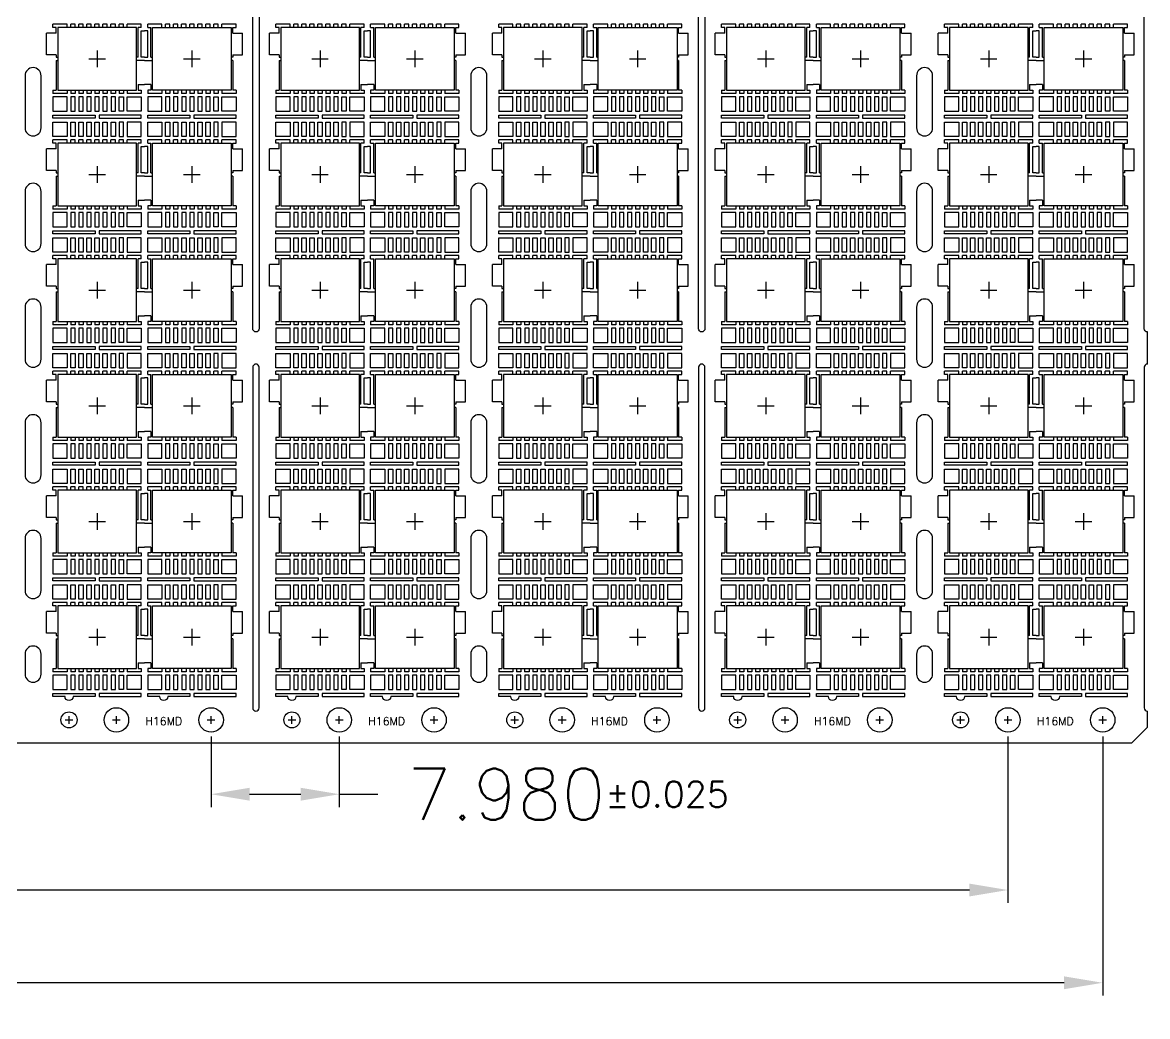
# Model space of a CAD drawing. Extents: x -204 to -64, y -54 to 30.
# Drawn here: x -81.94 to -64.43, y 0.87 to 16.34 of the extents above; entities that cross this region are included whole.
import ezdxf
from ezdxf.lldxf.tags import DXFTag

# ---------------------------------------------------------------- set-up
doc = ezdxf.new("R2010")
doc.units = 0
doc.header["$LTSCALE"] = 8
doc.header["$MEASUREMENT"] = 0
doc.linetypes.add('PHANTOM', pattern=[63.5, 31.75, -6.35, 6.35, -6.35, 6.35, -6.35])
for name, color, linetype in [('CEN', 2, 'CENTER'), ('DIM', 7, 'Continuous'), ('PKG-OUT', 1, 'PHANTOM')]:
    doc.layers.add(name, color=color, linetype=linetype)
doc.styles.get("Standard").update_dxf_attribs({"font": 'SIMPLEX.shx', "height": 0.8})
tags = doc.linetypes.add('CENTER', pattern=[2, 1.25, -0.25, 0.25, -0.25]).pattern_tags.tags
tags[10:11] = [DXFTag(74, 4), DXFTag(75, 0), DXFTag(340, '0'), DXFTag(46, 1.0), DXFTag(50, 0.0), DXFTag(44, 0.0), DXFTag(45, 0.0)]
tags[8:9] = [DXFTag(74, 4), DXFTag(75, 0), DXFTag(340, '0'), DXFTag(46, 1.0), DXFTag(50, 0.0), DXFTag(44, 0.0), DXFTag(45, 0.0)]
tags[6:7] = [DXFTag(74, 4), DXFTag(75, 0), DXFTag(340, '0'), DXFTag(46, 1.0), DXFTag(50, 0.0), DXFTag(44, 0.0), DXFTag(45, 0.0)]
tags[4:5] = [DXFTag(74, 4), DXFTag(75, 0), DXFTag(340, '0'), DXFTag(46, 1.0), DXFTag(50, 0.0), DXFTag(44, 0.0), DXFTag(45, 0.0)]
doc.dimstyles.new('STRIP', dxfattribs={"dimtxt": 0.8, "dimasz": 0.6, "dimexe": 0.2, "dimexo": 0.2, "dimgap": 0.2, "dimtad": 0, "dimdec": 3, "dimlfac": 4, "dimzin": 0, "dimdsep": 46, "dimtxsty": 'Standard', "dimcen": 0.2, "dimclrd": 2, "dimclre": 2, "dimadec": 0, "dimazin": 0, "dimtfac": 1, "dimtdec": 3, "dimtofl": 0, "dimtmove": 0, "dimatfit": 3, "dimfxl": 1, "dimtolj": 1, "dimtzin": 0, "dimarcsym": 0})

# ---------------------------------------------------------------- blocks, each defined once
blk = doc.blocks.new('LEAD')
for points in [[(42.925, 75.154), (42.04, 75.154), (42.04, 76.034), (42.925, 76.034)], [(43.425, 75.154), (43.155, 75.154), (43.155, 76.034), (43.425, 76.034)], [(43.925, 75.154), (43.655, 75.154), (43.655, 76.034), (43.925, 76.034)], [(44.425, 75.154), (44.155, 75.154), (44.155, 76.034), (44.425, 76.034)], [(44.925, 75.154), (44.655, 75.154), (44.655, 76.034), (44.925, 76.034)], [(45.425, 75.154), (45.155, 75.154), (45.155, 76.034), (45.425, 76.034)], [(45.925, 75.154), (45.655, 75.154), (45.655, 76.034), (45.925, 76.034)], [(46.155, 75.154), (46.425, 75.154), (46.425, 76.034), (46.155, 76.034)], [(46.655, 75.154), (47.54, 75.154), (47.54, 76.034), (46.655, 76.034)]]:
    blk.add_lwpolyline(points, close=True)
blk = doc.blocks.new('MARK')
at = {"layer": 'DIM', "color": 1}
blk.add_text('H16MD', height=0.1562, dxfattribs=at).set_placement((-144.723, 9.194))
blk = doc.blocks.new('*D102')
at = {"layer": 'DEFPOINTS', "color": 0, "transparency": 16777216}
for p in [(83.074, -262.001), (142.064, -262.001), (142.064, -264.588)]:
    blk.add_point(p, dxfattribs=at)
at = {"layer": 'DIM', "color": 2, "lineweight": -2, "transparency": 16777216}
for p, q in [((83.074, -262.201), (83.074, -264.788)), ((142.064, -262.201), (142.064, -264.788)), ((83.674, -264.588), (108.584, -264.588)), ((141.464, -264.588), (116.555, -264.588))]:
    blk.add_line(p, q, dxfattribs=at)
at = {"layer": 'DIM', "color": 2, "transparency": 16777216}
for points in [[(83.674, -264.488), (83.674, -264.688), (83.074, -264.588)], [(141.464, -264.488), (141.464, -264.688), (142.064, -264.588)]]:
    blk.add_solid(points, dxfattribs=at)
at = {"layer": 'DIM', "color": 0, "transparency": 16777216, "insert": (112.569, -264.588), "char_height": 0.8, "attachment_point": 5}
blk.add_mtext('\\A1;235.960{\\H0.625x;%%P0.050}', dxfattribs=at)
blk = doc.blocks.new('*D103')
at = {"layer": 'DEFPOINTS', "color": 0, "transparency": 16777216}
for p in [(84.549, -262.001), (143.539, -262.001), (143.539, -266.031)]:
    blk.add_point(p, dxfattribs=at)
at = {"layer": 'DIM', "color": 2, "lineweight": -2, "transparency": 16777216}
for p, q in [((84.549, -262.201), (84.549, -266.231)), ((143.539, -262.201), (143.539, -266.231)), ((85.149, -266.031), (110.059, -266.031)), ((142.939, -266.031), (118.03, -266.031))]:
    blk.add_line(p, q, dxfattribs=at)
at = {"layer": 'DIM', "color": 2, "transparency": 16777216}
for points in [[(85.149, -265.931), (85.149, -266.131), (84.549, -266.031)], [(142.939, -265.931), (142.939, -266.131), (143.539, -266.031)]]:
    blk.add_solid(points, dxfattribs=at)
at = {"layer": 'DIM', "color": 0, "transparency": 16777216, "insert": (114.044, -266.031), "char_height": 0.8, "attachment_point": 5}
blk.add_mtext('\\A1;235.960{\\H0.625x;%%P0.050}', dxfattribs=at)
blk = doc.blocks.new('*D101')
at = {"layer": 'DEFPOINTS', "color": 0, "transparency": 16777216}
for p in [(129.659, -262.001), (131.654, -262.001), (131.654, -263.097)]:
    blk.add_point(p, dxfattribs=at)
at = {"layer": 'DIM', "color": 2, "lineweight": -2, "transparency": 16777216}
for p, q in [((129.659, -262.201), (129.659, -263.297)), ((131.654, -262.201), (131.654, -263.297)), ((130.259, -263.097), (131.054, -263.097)), ((131.654, -263.097), (132.254, -263.097))]:
    blk.add_line(p, q, dxfattribs=at)
at = {"layer": 'DIM', "color": 2, "transparency": 16777216}
for points in [[(130.259, -262.997), (130.259, -263.197), (129.659, -263.097)], [(131.054, -262.997), (131.054, -263.197), (131.654, -263.097)]]:
    blk.add_solid(points, dxfattribs=at)
at = {"layer": 'DIM', "color": 0, "transparency": 16777216, "insert": (135.216, -263.097), "char_height": 0.8, "attachment_point": 5}
blk.add_mtext('\\A1;7.980{\\H0.4;±0.025}', dxfattribs=at)
blk = doc.blocks.new('HSSOP16')
for p, q in [((56.985, 26.854), (56.764, 26.854)), ((56.764, 26.804), (56.764, 26.854)), ((56.814, 26.804), (56.764, 26.804)), ((56.814, 26.717), (56.814, 26.804)), ((56.985, 26.804), (56.985, 26.854)), ((57.042, 26.804), (57.042, 26.854)), ((57.11, 26.854), (57.042, 26.854)), ((57.11, 26.804), (57.11, 26.854)), ((57.167, 26.804), (57.167, 26.854)), ((57.235, 26.854), (57.167, 26.854)), ((57.235, 26.804), (57.235, 26.854)), ((57.292, 26.804), (57.292, 26.854)), ((57.36, 26.854), (57.292, 26.854)), ((57.36, 26.804), (57.36, 26.854)), ((57.417, 26.804), (57.417, 26.854)), ((57.485, 26.854), (57.417, 26.854)), ((57.485, 26.804), (57.485, 26.854)), ((57.542, 26.804), (57.542, 26.854)), ((57.61, 26.854), (57.542, 26.854)), ((57.61, 26.804), (57.61, 26.854)), ((57.667, 26.804), (57.667, 26.854)), ((57.735, 26.854), (57.667, 26.854)), ((57.735, 26.804), (57.735, 26.854)), ((57.792, 26.804), (57.792, 26.854)), ((57.86, 26.854), (57.792, 26.854)), ((57.86, 26.804), (57.86, 26.854)), ((58.139, 26.854), (57.917, 26.854)), ((57.917, 26.804), (57.917, 26.854)), ((58.089, 26.342), (58.089, 26.804)), ((58.139, 26.804), (58.089, 26.804)), ((58.139, 26.804), (58.139, 26.854)), ((58.46, 26.854), (58.239, 26.854)), ((58.239, 26.804), (58.239, 26.854)), ((58.239, 26.804), (58.289, 26.804)), ((58.289, 26.342), (58.289, 26.804)), ((58.46, 26.804), (58.46, 26.854)), ((58.517, 26.804), (58.517, 26.854)), ((58.585, 26.854), (58.517, 26.854)), ((58.585, 26.804), (58.585, 26.854)), ((58.642, 26.804), (58.642, 26.854)), ((58.71, 26.854), (58.642, 26.854)), ((58.71, 26.804), (58.71, 26.854)), ((58.767, 26.804), (58.767, 26.854)), ((58.835, 26.854), (58.767, 26.854)), ((58.835, 26.804), (58.835, 26.854)), ((58.892, 26.804), (58.892, 26.854)), ((58.96, 26.854), (58.892, 26.854)), ((58.96, 26.804), (58.96, 26.854)), ((59.017, 26.804), (59.017, 26.854)), ((59.085, 26.854), (59.017, 26.854)), ((59.085, 26.804), (59.085, 26.854)), ((59.142, 26.804), (59.142, 26.854)), ((59.21, 26.854), (59.142, 26.854)), ((59.21, 26.804), (59.21, 26.854)), ((59.267, 26.804), (59.267, 26.854)), ((59.335, 26.854), (59.267, 26.854)), ((59.335, 26.804), (59.335, 26.854)), ((59.614, 26.854), (59.392, 26.854)), ((59.392, 26.804), (59.392, 26.854)), ((59.564, 26.717), (59.564, 26.804)), ((59.564, 26.804), (59.614, 26.804)), ((59.614, 26.804), (59.614, 26.854)), ((56.814, 26.717), (56.664, 26.717)), ((56.664, 26.379), (56.664, 26.717)), ((59.564, 26.717), (59.714, 26.717)), ((59.714, 26.379), (59.714, 26.717)), ((56.814, 26.379), (56.664, 26.379)), ((56.814, 26.379), (56.814, 26.342)), ((56.814, 26.342), (56.839, 26.342)), ((56.814, 26.292), (56.839, 26.292)), ((56.814, 26.292), (56.814, 25.829)), ((58.089, 26.342), (58.064, 26.342)), ((58.189, 26.292), (58.064, 26.292)), ((58.189, 26.292), (58.314, 26.292)), ((58.289, 26.342), (58.314, 26.342)), ((59.564, 26.342), (59.539, 26.342)), ((59.564, 26.292), (59.539, 26.292)), ((59.564, 26.379), (59.714, 26.379)), ((59.564, 26.379), (59.564, 26.342)), ((59.564, 26.292), (59.564, 25.829)), ((56.764, 25.829), (56.764, 25.779)), ((56.764, 25.829), (56.814, 25.829)), ((56.985, 25.779), (56.764, 25.779)), ((56.985, 25.829), (56.985, 25.779)), ((57.042, 25.829), (57.042, 25.779)), ((57.11, 25.779), (57.042, 25.779)), ((57.11, 25.829), (57.11, 25.779)), ((57.167, 25.829), (57.167, 25.779)), ((57.235, 25.779), (57.167, 25.779)), ((57.235, 25.829), (57.235, 25.779)), ((57.292, 25.829), (57.292, 25.779)), ((57.36, 25.779), (57.292, 25.779)), ((57.36, 25.829), (57.36, 25.779)), ((57.417, 25.829), (57.417, 25.779)), ((57.485, 25.779), (57.417, 25.779)), ((57.485, 25.829), (57.485, 25.779)), ((57.542, 25.829), (57.542, 25.779)), ((57.61, 25.779), (57.542, 25.779)), ((57.61, 25.829), (57.61, 25.779)), ((57.667, 25.829), (57.667, 25.779)), ((57.735, 25.779), (57.667, 25.779)), ((57.735, 25.829), (57.735, 25.779)), ((57.792, 25.829), (57.792, 25.779)), ((57.86, 25.779), (57.792, 25.779)), ((57.86, 25.829), (57.86, 25.779)), ((57.917, 25.829), (57.917, 25.779)), ((58.139, 25.779), (57.917, 25.779)), ((58.089, 25.917), (58.189, 25.917)), ((58.089, 25.917), (58.089, 25.829)), ((58.089, 25.829), (58.139, 25.829)), ((58.139, 25.829), (58.139, 25.779)), ((58.289, 25.917), (58.189, 25.917)), ((58.289, 25.829), (58.239, 25.829)), ((58.239, 25.829), (58.239, 25.779)), ((58.46, 25.779), (58.239, 25.779)), ((58.289, 25.917), (58.289, 25.829)), ((58.46, 25.829), (58.46, 25.779)), ((58.517, 25.829), (58.517, 25.779)), ((58.585, 25.779), (58.517, 25.779)), ((58.585, 25.829), (58.585, 25.779)), ((58.642, 25.829), (58.642, 25.779)), ((58.71, 25.779), (58.642, 25.779)), ((58.71, 25.829), (58.71, 25.779)), ((58.767, 25.829), (58.767, 25.779)), ((58.835, 25.779), (58.767, 25.779)), ((58.835, 25.829), (58.835, 25.779)), ((58.892, 25.829), (58.892, 25.779)), ((58.96, 25.779), (58.892, 25.779)), ((58.96, 25.829), (58.96, 25.779)), ((59.017, 25.829), (59.017, 25.779)), ((59.085, 25.779), (59.017, 25.779)), ((59.085, 25.829), (59.085, 25.779)), ((59.142, 25.829), (59.142, 25.779)), ((59.21, 25.779), (59.142, 25.779)), ((59.21, 25.829), (59.21, 25.779)), ((59.267, 25.829), (59.267, 25.779)), ((59.335, 25.779), (59.267, 25.779)), ((59.335, 25.829), (59.335, 25.779)), ((59.392, 25.829), (59.392, 25.779)), ((59.614, 25.779), (59.392, 25.779)), ((59.614, 25.829), (59.564, 25.829)), ((59.614, 25.829), (59.614, 25.779))]:
    blk.add_line(p, q)
for points in [[(58.189, 26.342), (58.139, 26.342), (58.139, 26.754), (58.189, 26.754)], [(58.189, 26.342), (58.239, 26.342), (58.239, 26.754), (58.189, 26.754)]]:
    blk.add_lwpolyline(points)
at = {"layer": 'CEN', "ltscale": 0.01}
for p, q in [((57.322, 26.317), (57.58, 26.317)), ((57.451, 26.446), (57.451, 26.188)), ((58.797, 26.317), (59.055, 26.317)), ((58.926, 26.446), (58.926, 26.188))]:
    blk.add_line(p, q, dxfattribs=at)
at = {"layer": 'PKG-OUT', "color": 1}
for points in [[(58.064, 26.804), (56.839, 26.804), (56.839, 25.829), (58.064, 25.829)], [(58.314, 26.804), (59.539, 26.804), (59.539, 25.829), (58.314, 25.829)]]:
    blk.add_lwpolyline(points, close=True, dxfattribs=at)

msp = doc.modelspace()

# ---------------------------------------------------------------- linework, layer by layer
for p, q in [((-64.42724, 11.02459), (-64.42724, 11.52459)), ((-64.42724, 5.37459), (-64.42724, 5.62459)), ((-64.67724, 5.12459), (-64.42724, 5.37459)), ((-64.67724, 5.12459), (-126.63724, 5.12459))]:
    msp.add_line(p, q)
for points in [[(-78.35724, 11.57459), (-78.35724, 18.17459, -1), (-78.25724, 18.17459), (-78.25724, 11.57459, -1)], [(-71.41724, 11.57459), (-71.41724, 18.17459, -1), (-71.31724, 18.17459), (-71.31724, 11.57459, -1)], [(-81.65224, 14.69959), (-81.65224, 15.51209, 1), (-81.90224, 15.51209), (-81.90224, 14.69959, 1)], [(-74.71224, 14.69959), (-74.71224, 15.51209, 1), (-74.96224, 15.51209), (-74.96224, 14.69959, 1)], [(-67.77224, 14.69959), (-67.77224, 15.51209, 1), (-68.02224, 15.51209), (-68.02224, 14.69959, 1)], [(-81.65224, 12.89959), (-81.65224, 13.71209, 1), (-81.90224, 13.71209), (-81.90224, 12.89959, 1)], [(-74.71224, 12.89959), (-74.71224, 13.71209, 1), (-74.96224, 13.71209), (-74.96224, 12.89959, 1)], [(-67.77224, 12.89959), (-67.77224, 13.71209, 1), (-68.02224, 13.71209), (-68.02224, 12.89959, 1)], [(-81.65224, 11.09959), (-81.65224, 11.91209, 1), (-81.90224, 11.91209), (-81.90224, 11.09959, 1)], [(-74.71224, 11.09959), (-74.71224, 11.91209, 1), (-74.96224, 11.91209), (-74.96224, 11.09959, 1)], [(-67.77224, 11.09959), (-67.77224, 11.91209, 1), (-68.02224, 11.91209), (-68.02224, 11.09959, 1)], [(-78.25724, 10.97459, 1), (-78.35724, 10.97459), (-78.35724, 5.67459, 1), (-78.25724, 5.67459)], [(-71.31724, 10.97459, 1), (-71.41724, 10.97459), (-71.41724, 5.67459, 1), (-71.31724, 5.67459)], [(-81.65224, 9.29959), (-81.65224, 10.11209, 1), (-81.90224, 10.11209), (-81.90224, 9.29959, 1)], [(-74.71224, 9.29959), (-74.71224, 10.11209, 1), (-74.96224, 10.11209), (-74.96224, 9.29959, 1)], [(-67.77224, 9.29959), (-67.77224, 10.11209, 1), (-68.02224, 10.11209), (-68.02224, 9.29959, 1)], [(-81.65224, 7.49959), (-81.65224, 8.31209, 1), (-81.90224, 8.31209), (-81.90224, 7.49959, 1)], [(-74.71224, 7.49959), (-74.71224, 8.31209, 1), (-74.96224, 8.31209), (-74.96224, 7.49959, 1)], [(-67.77224, 7.49959), (-67.77224, 8.31209, 1), (-68.02224, 8.31209), (-68.02224, 7.49959, 1)], [(-81.65224, 6.51209, 1), (-81.90224, 6.51209), (-81.90224, 6.19959, 1), (-81.65224, 6.19959)], [(-74.71224, 6.51209, 1), (-74.96224, 6.51209), (-74.96224, 6.19959, 1), (-74.71224, 6.19959)], [(-67.77224, 6.51209, 1), (-68.02224, 6.51209), (-68.02224, 6.19959, 1), (-67.77224, 6.19959)], [(-81.27974, 5.84959), (-81.46724, 5.84959), (-81.46724, 5.89959), (-80.81099, 5.89959), (-80.81099, 5.84959), (-81.15474, 5.84959, -1)], [(-79.80474, 5.84959), (-79.99224, 5.84959), (-79.99224, 5.89959), (-79.33599, 5.89959), (-79.33599, 5.84959), (-79.67974, 5.84959, -1)], [(-77.80974, 5.84959), (-77.99724, 5.84959), (-77.99724, 5.89959), (-77.34099, 5.89959), (-77.34099, 5.84959), (-77.68474, 5.84959, -1)], [(-76.33474, 5.84959), (-76.52224, 5.84959), (-76.52224, 5.89959), (-75.86599, 5.89959), (-75.86599, 5.84959), (-76.20974, 5.84959, -1)], [(-74.33974, 5.84959), (-74.52724, 5.84959), (-74.52724, 5.89959), (-73.87099, 5.89959), (-73.87099, 5.84959), (-74.21474, 5.84959, -1)], [(-72.86474, 5.84959), (-73.05224, 5.84959), (-73.05224, 5.89959), (-72.39599, 5.89959), (-72.39599, 5.84959), (-72.73974, 5.84959, -1)], [(-70.86974, 5.84959), (-71.05724, 5.84959), (-71.05724, 5.89959), (-70.40099, 5.89959), (-70.40099, 5.84959), (-70.74474, 5.84959, -1)], [(-69.39474, 5.84959), (-69.58224, 5.84959), (-69.58224, 5.89959), (-68.92599, 5.89959), (-68.92599, 5.84959), (-69.26974, 5.84959, -1)], [(-67.39974, 5.84959), (-67.58724, 5.84959), (-67.58724, 5.89959), (-66.93099, 5.89959), (-66.93099, 5.84959), (-67.27474, 5.84959, -1)], [(-65.92474, 5.84959), (-66.11224, 5.84959), (-66.11224, 5.89959), (-65.45599, 5.89959), (-65.45599, 5.84959), (-65.79974, 5.84959, -1)]]:
    msp.add_lwpolyline(points, format="xyb", close=True)
for points in [[(-64.42724, 11.52459, -0.41421356), (-64.47724, 11.57459), (-64.47724, 18.17459, -0.41421356), (-64.42724, 18.22459, -0.41421356)], [(-64.42724, 11.02459, 0.41421356), (-64.47724, 10.97459), (-64.47724, 5.67459, 0.41421356), (-64.42724, 5.62459)]]:
    msp.add_lwpolyline(points, format="xyb")
for points in [[(-81.46724, 14.89959), (-80.81099, 14.89959), (-80.81099, 14.84959), (-81.46724, 14.84959)], [(-80.09224, 14.89959), (-80.74849, 14.89959), (-80.74849, 14.84959), (-80.09224, 14.84959)], [(-79.99224, 14.89959), (-79.33599, 14.89959), (-79.33599, 14.84959), (-79.99224, 14.84959)], [(-78.61724, 14.89959), (-79.27349, 14.89959), (-79.27349, 14.84959), (-78.61724, 14.84959)], [(-77.99724, 14.89959), (-77.34099, 14.89959), (-77.34099, 14.84959), (-77.99724, 14.84959)], [(-76.62224, 14.89959), (-77.27849, 14.89959), (-77.27849, 14.84959), (-76.62224, 14.84959)], [(-76.52224, 14.89959), (-75.86599, 14.89959), (-75.86599, 14.84959), (-76.52224, 14.84959)], [(-75.14724, 14.89959), (-75.80349, 14.89959), (-75.80349, 14.84959), (-75.14724, 14.84959)], [(-74.52724, 14.89959), (-73.87099, 14.89959), (-73.87099, 14.84959), (-74.52724, 14.84959)], [(-73.15224, 14.89959), (-73.80849, 14.89959), (-73.80849, 14.84959), (-73.15224, 14.84959)], [(-73.05224, 14.89959), (-72.39599, 14.89959), (-72.39599, 14.84959), (-73.05224, 14.84959)], [(-71.67724, 14.89959), (-72.33349, 14.89959), (-72.33349, 14.84959), (-71.67724, 14.84959)], [(-71.05724, 14.89959), (-70.40099, 14.89959), (-70.40099, 14.84959), (-71.05724, 14.84959)], [(-69.68224, 14.89959), (-70.33849, 14.89959), (-70.33849, 14.84959), (-69.68224, 14.84959)], [(-69.58224, 14.89959), (-68.92599, 14.89959), (-68.92599, 14.84959), (-69.58224, 14.84959)], [(-68.20724, 14.89959), (-68.86349, 14.89959), (-68.86349, 14.84959), (-68.20724, 14.84959)], [(-67.58724, 14.89959), (-66.93099, 14.89959), (-66.93099, 14.84959), (-67.58724, 14.84959)], [(-66.21224, 14.89959), (-66.86849, 14.89959), (-66.86849, 14.84959), (-66.21224, 14.84959)], [(-66.11224, 14.89959), (-65.45599, 14.89959), (-65.45599, 14.84959), (-66.11224, 14.84959)], [(-64.73724, 14.89959), (-65.39349, 14.89959), (-65.39349, 14.84959), (-64.73724, 14.84959)], [(-81.46724, 13.09959), (-80.81099, 13.09959), (-80.81099, 13.04959), (-81.46724, 13.04959)], [(-80.09224, 13.09959), (-80.74849, 13.09959), (-80.74849, 13.04959), (-80.09224, 13.04959)], [(-79.99224, 13.09959), (-79.33599, 13.09959), (-79.33599, 13.04959), (-79.99224, 13.04959)], [(-78.61724, 13.09959), (-79.27349, 13.09959), (-79.27349, 13.04959), (-78.61724, 13.04959)], [(-77.99724, 13.09959), (-77.34099, 13.09959), (-77.34099, 13.04959), (-77.99724, 13.04959)], [(-76.62224, 13.09959), (-77.27849, 13.09959), (-77.27849, 13.04959), (-76.62224, 13.04959)], [(-76.52224, 13.09959), (-75.86599, 13.09959), (-75.86599, 13.04959), (-76.52224, 13.04959)], [(-75.14724, 13.09959), (-75.80349, 13.09959), (-75.80349, 13.04959), (-75.14724, 13.04959)], [(-74.52724, 13.09959), (-73.87099, 13.09959), (-73.87099, 13.04959), (-74.52724, 13.04959)], [(-73.15224, 13.09959), (-73.80849, 13.09959), (-73.80849, 13.04959), (-73.15224, 13.04959)], [(-73.05224, 13.09959), (-72.39599, 13.09959), (-72.39599, 13.04959), (-73.05224, 13.04959)], [(-71.67724, 13.09959), (-72.33349, 13.09959), (-72.33349, 13.04959), (-71.67724, 13.04959)], [(-71.05724, 13.09959), (-70.40099, 13.09959), (-70.40099, 13.04959), (-71.05724, 13.04959)], [(-69.68224, 13.09959), (-70.33849, 13.09959), (-70.33849, 13.04959), (-69.68224, 13.04959)], [(-69.58224, 13.09959), (-68.92599, 13.09959), (-68.92599, 13.04959), (-69.58224, 13.04959)], [(-68.20724, 13.09959), (-68.86349, 13.09959), (-68.86349, 13.04959), (-68.20724, 13.04959)], [(-67.58724, 13.09959), (-66.93099, 13.09959), (-66.93099, 13.04959), (-67.58724, 13.04959)], [(-66.21224, 13.09959), (-66.86849, 13.09959), (-66.86849, 13.04959), (-66.21224, 13.04959)], [(-66.11224, 13.09959), (-65.45599, 13.09959), (-65.45599, 13.04959), (-66.11224, 13.04959)], [(-64.73724, 13.09959), (-65.39349, 13.09959), (-65.39349, 13.04959), (-64.73724, 13.04959)], [(-81.46724, 11.29959), (-80.81099, 11.29959), (-80.81099, 11.24959), (-81.46724, 11.24959)], [(-80.09224, 11.29959), (-80.74849, 11.29959), (-80.74849, 11.24959), (-80.09224, 11.24959)], [(-79.99224, 11.29959), (-79.33599, 11.29959), (-79.33599, 11.24959), (-79.99224, 11.24959)], [(-78.61724, 11.29959), (-79.27349, 11.29959), (-79.27349, 11.24959), (-78.61724, 11.24959)], [(-77.99724, 11.29959), (-77.34099, 11.29959), (-77.34099, 11.24959), (-77.99724, 11.24959)], [(-76.62224, 11.29959), (-77.27849, 11.29959), (-77.27849, 11.24959), (-76.62224, 11.24959)], [(-76.52224, 11.29959), (-75.86599, 11.29959), (-75.86599, 11.24959), (-76.52224, 11.24959)], [(-75.14724, 11.29959), (-75.80349, 11.29959), (-75.80349, 11.24959), (-75.14724, 11.24959)], [(-74.52724, 11.29959), (-73.87099, 11.29959), (-73.87099, 11.24959), (-74.52724, 11.24959)], [(-73.15224, 11.29959), (-73.80849, 11.29959), (-73.80849, 11.24959), (-73.15224, 11.24959)], [(-73.05224, 11.29959), (-72.39599, 11.29959), (-72.39599, 11.24959), (-73.05224, 11.24959)], [(-71.67724, 11.29959), (-72.33349, 11.29959), (-72.33349, 11.24959), (-71.67724, 11.24959)], [(-71.05724, 11.29959), (-70.40099, 11.29959), (-70.40099, 11.24959), (-71.05724, 11.24959)], [(-69.68224, 11.29959), (-70.33849, 11.29959), (-70.33849, 11.24959), (-69.68224, 11.24959)], [(-69.58224, 11.29959), (-68.92599, 11.29959), (-68.92599, 11.24959), (-69.58224, 11.24959)], [(-68.20724, 11.29959), (-68.86349, 11.29959), (-68.86349, 11.24959), (-68.20724, 11.24959)], [(-67.58724, 11.29959), (-66.93099, 11.29959), (-66.93099, 11.24959), (-67.58724, 11.24959)], [(-66.21224, 11.29959), (-66.86849, 11.29959), (-66.86849, 11.24959), (-66.21224, 11.24959)], [(-66.11224, 11.29959), (-65.45599, 11.29959), (-65.45599, 11.24959), (-66.11224, 11.24959)], [(-64.73724, 11.29959), (-65.39349, 11.29959), (-65.39349, 11.24959), (-64.73724, 11.24959)], [(-81.46724, 9.49959), (-80.81099, 9.49959), (-80.81099, 9.44959), (-81.46724, 9.44959)], [(-80.09224, 9.49959), (-80.74849, 9.49959), (-80.74849, 9.44959), (-80.09224, 9.44959)], [(-79.99224, 9.49959), (-79.33599, 9.49959), (-79.33599, 9.44959), (-79.99224, 9.44959)], [(-78.61724, 9.49959), (-79.27349, 9.49959), (-79.27349, 9.44959), (-78.61724, 9.44959)], [(-77.99724, 9.49959), (-77.34099, 9.49959), (-77.34099, 9.44959), (-77.99724, 9.44959)], [(-76.62224, 9.49959), (-77.27849, 9.49959), (-77.27849, 9.44959), (-76.62224, 9.44959)], [(-76.52224, 9.49959), (-75.86599, 9.49959), (-75.86599, 9.44959), (-76.52224, 9.44959)], [(-75.14724, 9.49959), (-75.80349, 9.49959), (-75.80349, 9.44959), (-75.14724, 9.44959)], [(-74.52724, 9.49959), (-73.87099, 9.49959), (-73.87099, 9.44959), (-74.52724, 9.44959)], [(-73.15224, 9.49959), (-73.80849, 9.49959), (-73.80849, 9.44959), (-73.15224, 9.44959)], [(-73.05224, 9.49959), (-72.39599, 9.49959), (-72.39599, 9.44959), (-73.05224, 9.44959)], [(-71.67724, 9.49959), (-72.33349, 9.49959), (-72.33349, 9.44959), (-71.67724, 9.44959)], [(-71.05724, 9.49959), (-70.40099, 9.49959), (-70.40099, 9.44959), (-71.05724, 9.44959)], [(-69.68224, 9.49959), (-70.33849, 9.49959), (-70.33849, 9.44959), (-69.68224, 9.44959)], [(-69.58224, 9.49959), (-68.92599, 9.49959), (-68.92599, 9.44959), (-69.58224, 9.44959)], [(-68.20724, 9.49959), (-68.86349, 9.49959), (-68.86349, 9.44959), (-68.20724, 9.44959)], [(-67.58724, 9.49959), (-66.93099, 9.49959), (-66.93099, 9.44959), (-67.58724, 9.44959)], [(-66.21224, 9.49959), (-66.86849, 9.49959), (-66.86849, 9.44959), (-66.21224, 9.44959)], [(-66.11224, 9.49959), (-65.45599, 9.49959), (-65.45599, 9.44959), (-66.11224, 9.44959)], [(-64.73724, 9.49959), (-65.39349, 9.49959), (-65.39349, 9.44959), (-64.73724, 9.44959)], [(-81.46724, 7.69959), (-80.81099, 7.69959), (-80.81099, 7.64959), (-81.46724, 7.64959)], [(-80.09224, 7.69959), (-80.74849, 7.69959), (-80.74849, 7.64959), (-80.09224, 7.64959)], [(-79.99224, 7.69959), (-79.33599, 7.69959), (-79.33599, 7.64959), (-79.99224, 7.64959)], [(-78.61724, 7.69959), (-79.27349, 7.69959), (-79.27349, 7.64959), (-78.61724, 7.64959)], [(-77.99724, 7.69959), (-77.34099, 7.69959), (-77.34099, 7.64959), (-77.99724, 7.64959)], [(-76.62224, 7.69959), (-77.27849, 7.69959), (-77.27849, 7.64959), (-76.62224, 7.64959)], [(-76.52224, 7.69959), (-75.86599, 7.69959), (-75.86599, 7.64959), (-76.52224, 7.64959)], [(-75.14724, 7.69959), (-75.80349, 7.69959), (-75.80349, 7.64959), (-75.14724, 7.64959)], [(-74.52724, 7.69959), (-73.87099, 7.69959), (-73.87099, 7.64959), (-74.52724, 7.64959)], [(-73.15224, 7.69959), (-73.80849, 7.69959), (-73.80849, 7.64959), (-73.15224, 7.64959)], [(-73.05224, 7.69959), (-72.39599, 7.69959), (-72.39599, 7.64959), (-73.05224, 7.64959)], [(-71.67724, 7.69959), (-72.33349, 7.69959), (-72.33349, 7.64959), (-71.67724, 7.64959)], [(-71.05724, 7.69959), (-70.40099, 7.69959), (-70.40099, 7.64959), (-71.05724, 7.64959)], [(-69.68224, 7.69959), (-70.33849, 7.69959), (-70.33849, 7.64959), (-69.68224, 7.64959)], [(-69.58224, 7.69959), (-68.92599, 7.69959), (-68.92599, 7.64959), (-69.58224, 7.64959)], [(-68.20724, 7.69959), (-68.86349, 7.69959), (-68.86349, 7.64959), (-68.20724, 7.64959)], [(-67.58724, 7.69959), (-66.93099, 7.69959), (-66.93099, 7.64959), (-67.58724, 7.64959)], [(-66.21224, 7.69959), (-66.86849, 7.69959), (-66.86849, 7.64959), (-66.21224, 7.64959)], [(-66.11224, 7.69959), (-65.45599, 7.69959), (-65.45599, 7.64959), (-66.11224, 7.64959)], [(-64.73724, 7.69959), (-65.39349, 7.69959), (-65.39349, 7.64959), (-64.73724, 7.64959)], [(-80.09224, 5.89959), (-80.74849, 5.89959), (-80.74849, 5.84959), (-80.09224, 5.84959)], [(-78.61724, 5.89959), (-79.27349, 5.89959), (-79.27349, 5.84959), (-78.61724, 5.84959)], [(-76.62224, 5.89959), (-77.27849, 5.89959), (-77.27849, 5.84959), (-76.62224, 5.84959)], [(-75.14724, 5.89959), (-75.80349, 5.89959), (-75.80349, 5.84959), (-75.14724, 5.84959)], [(-73.15224, 5.89959), (-73.80849, 5.89959), (-73.80849, 5.84959), (-73.15224, 5.84959)], [(-71.67724, 5.89959), (-72.33349, 5.89959), (-72.33349, 5.84959), (-71.67724, 5.84959)], [(-69.68224, 5.89959), (-70.33849, 5.89959), (-70.33849, 5.84959), (-69.68224, 5.84959)], [(-68.20724, 5.89959), (-68.86349, 5.89959), (-68.86349, 5.84959), (-68.20724, 5.84959)], [(-66.21224, 5.89959), (-66.86849, 5.89959), (-66.86849, 5.84959), (-66.21224, 5.84959)], [(-64.73724, 5.89959), (-65.39349, 5.89959), (-65.39349, 5.84959), (-64.73724, 5.84959)]]:
    msp.add_lwpolyline(points, close=True)
for centre, radius in [((-81.21724, 5.48709), 0.125), ((-80.47974, 5.48709), 0.1905), ((-79.00474, 5.48709), 0.1905), ((-77.74724, 5.48709), 0.125), ((-77.00974, 5.48709), 0.1905), ((-75.53474, 5.48709), 0.1905), ((-74.27724, 5.48709), 0.125), ((-73.53974, 5.48709), 0.1905), ((-72.06474, 5.48709), 0.1905), ((-70.80724, 5.48709), 0.125), ((-70.06974, 5.48709), 0.1905), ((-68.59474, 5.48709), 0.1905), ((-67.33724, 5.48709), 0.125), ((-66.59974, 5.48709), 0.1905), ((-65.12474, 5.48709), 0.1905)]:
    msp.add_circle(centre, radius)
at = {"layer": 'CEN'}
for p, q in [((-81.27724, 5.48709), (-81.15724, 5.48709)), ((-81.21724, 5.42709), (-81.21724, 5.54709)), ((-80.53974, 5.48709), (-80.41974, 5.48709)), ((-80.47974, 5.42709), (-80.47974, 5.54709)), ((-79.06474, 5.48709), (-78.94474, 5.48709)), ((-79.00474, 5.42709), (-79.00474, 5.54709)), ((-77.80724, 5.48709), (-77.68724, 5.48709)), ((-77.74724, 5.42709), (-77.74724, 5.54709)), ((-77.06974, 5.48709), (-76.94974, 5.48709)), ((-77.00974, 5.42709), (-77.00974, 5.54709)), ((-75.59474, 5.48709), (-75.47474, 5.48709)), ((-75.53474, 5.42709), (-75.53474, 5.54709)), ((-74.33724, 5.48709), (-74.21724, 5.48709)), ((-74.27724, 5.42709), (-74.27724, 5.54709)), ((-73.59974, 5.48709), (-73.47974, 5.48709)), ((-73.53974, 5.42709), (-73.53974, 5.54709)), ((-72.12474, 5.48709), (-72.00474, 5.48709)), ((-72.06474, 5.42709), (-72.06474, 5.54709)), ((-70.86724, 5.48709), (-70.74724, 5.48709)), ((-70.80724, 5.42709), (-70.80724, 5.54709)), ((-70.12974, 5.48709), (-70.00974, 5.48709)), ((-70.06974, 5.42709), (-70.06974, 5.54709)), ((-68.65474, 5.48709), (-68.53474, 5.48709)), ((-68.59474, 5.42709), (-68.59474, 5.54709)), ((-67.39724, 5.48709), (-67.27724, 5.48709)), ((-67.33724, 5.42709), (-67.33724, 5.54709)), ((-66.65974, 5.48709), (-66.53974, 5.48709)), ((-66.59974, 5.42709), (-66.59974, 5.54709)), ((-65.18474, 5.48709), (-65.06474, 5.48709)), ((-65.12474, 5.42709), (-65.12474, 5.54709))]:
    msp.add_line(p, q, dxfattribs=at)

# ---------------------------------------------------------------- block references
for p in [(-138.23085, -10.54196), (-134.76085, -10.54196), (-131.29085, -10.54196), (-127.82085, -10.54196), (-124.35085, -10.54196), (-138.23085, -12.34196), (-134.76085, -12.34196), (-131.29085, -12.34196), (-127.82085, -12.34196), (-124.35085, -12.34196), (-138.23085, -14.14196), (-134.76085, -14.14196), (-131.29085, -14.14196), (-127.82085, -14.14196), (-124.35085, -14.14196), (-138.23085, -15.94196), (-134.76085, -15.94196), (-131.29085, -15.94196), (-127.82085, -15.94196), (-124.35085, -15.94196), (-138.23085, -17.74196), (-134.76085, -17.74196), (-131.29085, -17.74196), (-127.82085, -17.74196), (-124.35085, -17.74196), (-138.23085, -19.54196), (-134.76085, -19.54196), (-131.29085, -19.54196), (-127.82085, -19.54196), (-124.35085, -19.54196)]:
    msp.add_blockref('HSSOP16', p)
at = {"xscale": -0.25, "yscale": 0.25, "zscale": 0.25, "rotation": 180}
for p in [(-91.97726, 33.97061), (-90.50226, 33.97061), (-88.50726, 33.97061), (-87.03226, 33.97061), (-85.03726, 33.97061), (-83.56226, 33.97061), (-81.56726, 33.97061), (-80.09226, 33.97061), (-78.09726, 33.97061), (-76.62226, 33.97061), (-91.97726, 32.17061), (-90.50226, 32.17061), (-88.50726, 32.17061), (-87.03226, 32.17061), (-85.03726, 32.17061), (-83.56226, 32.17061), (-81.56726, 32.17061), (-80.09226, 32.17061), (-78.09726, 32.17061), (-76.62226, 32.17061), (-91.97726, 30.37061), (-90.50226, 30.37061), (-88.50726, 30.37061), (-87.03226, 30.37061), (-85.03726, 30.37061), (-83.56226, 30.37061), (-81.56726, 30.37061), (-80.09226, 30.37061), (-78.09726, 30.37061), (-76.62226, 30.37061), (-91.97726, 28.57061), (-90.50226, 28.57061), (-88.50726, 28.57061), (-87.03226, 28.57061), (-85.03726, 28.57061), (-83.56226, 28.57061), (-81.56726, 28.57061), (-80.09226, 28.57061), (-78.09726, 28.57061), (-76.62226, 28.57061), (-91.97726, 26.77061), (-90.50226, 26.77061), (-88.50726, 26.77061), (-87.03226, 26.77061), (-85.03726, 26.77061), (-83.56226, 26.77061), (-81.56726, 26.77061), (-80.09226, 26.77061), (-78.09726, 26.77061), (-76.62226, 26.77061), (-91.97726, 24.97061), (-90.50226, 24.97061), (-88.50726, 24.97061), (-87.03226, 24.97061), (-85.03726, 24.97061), (-83.56226, 24.97061), (-81.56726, 24.97061), (-80.09226, 24.97061), (-78.09726, 24.97061), (-76.62226, 24.97061)]:
    msp.add_blockref('LEAD', p, dxfattribs=at)
at = {"xscale": 0.25, "yscale": 0.25, "zscale": 0.25}
for p in [(-91.97726, -4.22142), (-90.50226, -4.22142), (-88.50726, -4.22142), (-87.03226, -4.22142), (-85.03726, -4.22142), (-83.56226, -4.22142), (-81.56726, -4.22142), (-80.09226, -4.22142), (-78.09726, -4.22142), (-76.62226, -4.22142), (-91.97726, -6.02142), (-90.50226, -6.02142), (-88.50726, -6.02142), (-87.03226, -6.02142), (-85.03726, -6.02142), (-83.56226, -6.02142), (-81.56726, -6.02142), (-80.09226, -6.02142), (-78.09726, -6.02142), (-76.62226, -6.02142), (-91.97726, -7.82142), (-90.50226, -7.82142), (-88.50726, -7.82142), (-87.03226, -7.82142), (-85.03726, -7.82142), (-83.56226, -7.82142), (-81.56726, -7.82142), (-80.09226, -7.82142), (-78.09726, -7.82142), (-76.62226, -7.82142), (-91.97726, -9.62142), (-90.50226, -9.62142), (-88.50726, -9.62142), (-87.03226, -9.62142), (-85.03726, -9.62142), (-83.56226, -9.62142), (-81.56726, -9.62142), (-80.09226, -9.62142), (-78.09726, -9.62142), (-76.62226, -9.62142), (-91.97726, -11.42142), (-90.50226, -11.42142), (-88.50726, -11.42142), (-87.03226, -11.42142), (-85.03726, -11.42142), (-83.56226, -11.42142), (-81.56726, -11.42142), (-80.09226, -11.42142), (-78.09726, -11.42142), (-76.62226, -11.42142)]:
    msp.add_blockref('LEAD', p, dxfattribs=at)
at = {"layer": 'DIM', "xscale": 0.8000000000000002, "yscale": 0.8000000000000002, "zscale": 0.8000000000000002}
for p in [(35.74933, -1.95026), (39.21933, -1.95026), (42.68933, -1.95026), (46.15933, -1.95026), (49.62933, -1.95026)]:
    msp.add_blockref('MARK', p, dxfattribs=at)

# ---------------------------------------------------------------- dimensions: what is measured, and where the dimension line sits
at = {"layer": 'DIM'}
dim = msp.add_linear_dim(base=(-66.59974, 2.83997), p1=(-125.58974, 5.42709), p2=(-66.59974, 5.42709), text='<>{\\H0.625x;%%P0.050}', dimstyle='STRIP', dxfattribs=at)
dim.commit()
dim.dimension.update_dxf_attribs({"geometry": '*D102', "text_midpoint": (-96.09474, 2.83997), "dimtype": 128, "insert": (-208.66417, 267.42797)})
dim = msp.add_linear_dim(base=(-65.12474, 1.39716), p1=(-124.11474, 5.42709), p2=(-65.12474, 5.42709), text='<>{\\H0.625x;%%P0.050}', dimstyle='STRIP', dxfattribs=at)
dim.commit()
dim.dimension.update_dxf_attribs({"geometry": '*D103', "text_midpoint": (-94.61974, 1.39716), "insert": (-208.66417, 267.42797)})
dim = msp.add_linear_dim(base=(-77.00974, 4.33077), p1=(-79.00474, 5.42709), p2=(-77.00974, 5.42709), dimstyle='STRIP', override={"dimtol": 1, "dimtp": 0.025, "dimtm": 0.025, "dimtfac": 0.5}, dxfattribs=at)
dim.commit()
dim.dimension.update_dxf_attribs({"geometry": '*D101', "text_midpoint": (-73.44784, 4.33077), "insert": (-208.66417, 267.42797)})

doc.saveas('drawing.dxf')
